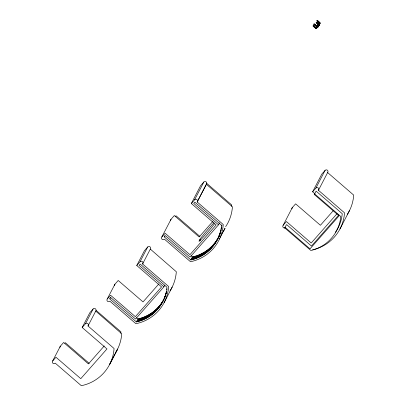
<?xml version="1.0" encoding="UTF-8"?>
<svg xmlns="http://www.w3.org/2000/svg" width="406" height="406" viewBox="0 0 406 406"><rect width="100%" height="100%" fill="white"/><g stroke="black" fill="none" stroke-linecap="round" stroke-linejoin="round"><path stroke-width="0.61" d="M221.422 226.081L221.509 225.203L194.804 202.122L193.713 203.36L218.519 224.802L190.13 257.039L165.328 235.597L164.237 236.835L190.942 259.921C207.578 256.617 219.895 241.54 221.93 225.097M319.04 24.639L319.045 24.583A4.344 4.263 27.4 0 1 315.975 28.115M319.73 23.69A5.994 5.877 27.4 0 0 319.781 23.482L319.847 23.096L316.995 20.843M166.612 289.762L166.922 287.194L140.217 264.113L139.126 265.351L163.933 286.793L135.548 319.03L110.742 297.588L109.65 298.826L136.355 321.912C152.372 318.7 164.511 304.576 167.12 288.778M319.837 23.167L319.781 23.482A4.38 4.293 27.4 0 1 319.598 24.101L319.471 24.396A4.38 4.293 27.4 0 1 319.324 24.68L318.893 25.294M315.472 27.74L313.285 25.715L315.827 27.918L318.822 24.517C311.681 19.574 322.415 24.167 318.131 26.354M319.558 24.198L319.471 24.396A5.994 5.877 27.4 0 1 319.324 24.68M219.154 236.119L219.519 235.353L216.834 240.58M319.334 24.817C319.141 25.563 317.7 27.583 317.472 26.938M52.699 360.959L55.972 357.239L80.779 378.681L106.981 348.927L82.174 327.485L89.833 312.716L93.106 308.996A1.685 1.649 27.4 0 1 95.42 308.814A1.685 1.649 27.4 0 1 95.735 311.092L87.995 325.962L114.071 348.505A42.082 41.255 27.4 0 1 81.322 385.7L55.241 363.157A1.685 1.649 27.4 0 1 52.46 361.32L60.357 346.191L63.63 342.471L88.437 363.913L104.24 345.963M82.174 327.485L85.453 323.765L93.106 308.996M107.285 298.968L110.559 295.248L135.365 316.69L161.568 286.935L136.761 265.494L144.419 250.725L147.693 247.005A1.685 1.649 27.4 0 1 150.007 246.823A1.685 1.649 27.4 0 1 150.316 249.101L142.582 263.971L168.657 286.514A42.082 41.255 27.4 0 1 135.909 323.709L109.828 301.166A1.685 1.649 27.4 0 1 107.047 299.329L114.939 284.2L118.217 280.48L143.024 301.922L158.827 283.972M109.904 298.334L110.417 297.349M136.761 265.494L140.034 261.774L147.693 247.005M161.872 236.977L165.146 233.257L189.952 254.699L216.154 224.944L191.348 203.502L200.534 185.775L203.807 182.055A1.685 1.649 27.4 0 1 206.121 181.878A1.685 1.649 27.4 0 1 206.436 184.157L197.169 201.98L223.244 224.523A42.082 41.255 27.4 0 1 190.495 261.718L164.415 239.175A1.685 1.649 27.4 0 1 161.634 237.332L171.058 219.255L174.331 215.535L199.138 236.977L212.866 221.387M164.237 236.835L164.745 235.85M191.348 203.502L194.621 199.782L203.807 182.055M109.96 363.806L117.613 349.033M109.559 364.593L117.212 349.825M197.169 201.98L206.436 184.157M136.355 321.912L137.918 318.949C148.763 316.568 158.467 309.387 163.78 299.618M137.223 321.709L138.75 318.756M138.05 321.491L139.583 318.537M138.877 321.258L140.41 318.304M139.7 321.009L141.232 318.055M140.512 320.74L142.044 317.786M141.324 320.456L142.851 317.502M142.125 320.151L143.653 317.198M142.917 319.832L144.45 316.878M143.704 319.497L145.236 316.543M144.485 319.141L146.018 316.188M145.257 318.771L146.789 315.817M146.018 318.385L147.551 315.432M146.774 317.984L148.307 315.031M147.52 317.563L149.053 314.609M148.256 317.132L149.784 314.178M163.933 286.793L164.699 285.317M148.982 316.68L150.509 313.726M149.697 316.213L151.225 313.259M150.403 315.736L151.93 312.782M151.093 315.239L152.626 312.285M151.778 314.726L153.311 311.772M152.448 314.203L153.981 311.25M153.108 313.665L154.64 310.712M153.757 313.112L155.285 310.154M154.392 312.544L155.924 309.59M155.016 311.96L156.543 309.007M155.625 311.366L157.152 308.413M156.219 310.763L157.751 307.809M156.802 310.143L158.335 307.19M166.14 292.269L166.648 291.285M157.371 309.509L158.903 306.555M165.947 293.096L166.709 291.62M157.924 308.864L159.456 305.911M165.734 293.924L166.242 292.939M158.467 308.21L160 305.256M165.506 294.741L166.267 293.264M158.995 307.54L160.522 304.586M165.257 295.553L165.765 294.568M159.502 306.86L161.035 303.906M164.988 296.36L165.501 295.375M160 306.175L161.532 303.216M160.482 305.474L162.014 302.516M164.709 297.162L165.475 295.685M160.949 304.759L162.476 301.805M164.41 297.958L165.43 295.989M161.395 304.038L162.928 301.085M163.755 299.526L165.364 296.284M161.832 303.312L164.679 297.837M164.141 302.602L172.2 287.042M213.926 222.803A12.627 0.589 -49.2 0 0 205.436 232.344A12.627 0.589 -49.2 0 0 199.843 239.52L199.077 240.997A12.627 0.589 -49.2 0 0 204.538 235.683A12.627 0.589 -49.2 0 0 214.388 223.955M192.5 256.957L190.942 259.921L192.5 256.957C203.35 254.577 213.048 247.396 218.367 237.627M191.805 259.713L193.337 256.759M192.637 259.5L194.169 256.546M193.464 259.267L194.997 256.313M194.286 259.018L195.814 256.064M195.098 258.749L196.631 255.795M195.91 258.465L197.438 255.511M196.712 258.16L198.24 255.207M197.504 257.84L199.036 254.887M198.29 257.505L199.823 254.552M199.072 257.15L200.605 254.197M199.843 256.78L201.376 253.826M200.605 256.394L202.137 253.44M201.361 255.993L202.893 253.039M202.107 255.572L203.634 252.618M202.843 255.141L204.37 252.187M218.519 224.802L219.539 222.833M203.568 254.689L205.096 251.735M204.279 254.222L205.812 251.268M204.984 253.74L206.517 250.786M205.68 253.248L207.212 250.294M206.365 252.735L207.892 249.781M207.035 252.212L208.567 249.259M207.694 251.669L209.227 248.716M208.344 251.116L209.872 248.162M208.978 250.553L210.506 247.599M209.597 249.969L211.13 247.015M210.212 249.375L211.739 246.422M221.057 228.608L221.569 227.624M210.805 248.771L212.338 245.818M220.9 229.446L221.412 228.461M211.389 248.152L212.922 245.194M211.957 247.518L213.49 244.564M220.529 231.105L221.042 230.121M212.511 246.873L214.043 243.92M220.321 231.933L221.082 230.456M213.054 246.219L214.586 243.265M220.088 232.75L220.6 231.765M213.576 245.549L215.109 242.595M219.844 233.562L220.605 232.085M214.089 244.869L215.622 241.915M219.575 234.369L220.341 232.892M214.586 244.179L216.119 241.225M219.296 235.17L220.316 233.201M215.068 243.478L216.601 240.525M218.991 235.967L219.758 234.49M215.535 242.768L217.063 239.814M218.677 236.754L219.95 234.292M215.982 242.047L217.946 238.363M218.342 237.535L219.874 234.582M285.174 227.873A1.685 1.649 27.4 0 1 283.144 225.284L292.33 207.562L295.609 203.842L320.41 225.284L333.306 210.643M284.763 227.908L285.2 227.411L310.006 248.853L339.046 215.875L314.239 194.433L314.675 193.936L340.801 216.52L340.741 217.134A39.895 39.108 27.4 0 1 311.493 250.35L310.889 250.492L284.763 227.908L286.215 225.102L286.651 224.604L311.458 246.046L338.837 214.952M315.005 193.87L312.62 191.81L321.806 174.088L325.409 170.084A1.685 1.649 27.4 0 1 327.627 172.565L353.702 195.108A42.082 41.255 27.4 0 1 347.414 214.256M312.62 191.81L315.893 188.09L325.084 170.368M314.239 194.433L316.132 191.13L342.258 213.713L342.192 214.327A39.895 39.108 27.4 0 1 335.447 232.202M314.381 249.406A42.082 41.255 27.4 0 0 343.633 218.966L343.816 218.103A42.082 41.255 27.4 0 0 344.359 214.596L344.516 212.83L318.441 190.287L327.627 172.565M340 228.918L349.591 210.404M223.341 231.506L225.036 228.268L220.179 237.454M60.357 346.191L60.118 346.546A1.685 1.649 27.4 0 0 59.956 347.358M114.939 284.2L114.7 284.555A1.685 1.649 27.4 0 0 114.568 285.601M171.058 219.255L170.819 219.61A1.685 1.649 27.4 0 0 170.687 220.656M219.646 238.286L219.108 239.083M222.189 233.227L222.483 232.816M95.735 311.092L121.729 333.737A42.082 41.255 27.4 0 1 115.436 352.885M150.316 249.101L176.316 271.746A42.082 41.255 27.4 0 1 170.023 290.894M87.995 325.962L88.077 325.861A1.685 1.649 27.4 0 0 87.762 323.582A1.685 1.649 27.4 0 0 85.453 323.765M142.582 263.971L142.663 263.87A1.685 1.649 27.4 0 0 142.349 261.591A1.685 1.649 27.4 0 0 140.034 261.774M313.975 24.02L314.193 23.771L316.736 25.969L318.36 24.127M317.03 20.549L317.248 20.3L320.095 22.756A4.466 4.375 27.4 0 1 318.492 25.654M314.092 24.015L316.746 26.085M316.873 20.853L317.091 20.604L319.933 23.061A4.466 4.375 27.4 0 1 318.071 26.157M318.608 23.974L316.578 26.273L314.036 24.076L313.818 24.324L316.188 26.37M318.065 24.72L316.589 26.395L313.934 24.314L316.68 26.689M175.585 216.266L176.021 215.769L199.874 236.383M64.884 343.202L65.32 342.705L89.173 363.324M283.144 225.284L286.418 221.564L311.224 243.006L337.01 213.723M318.827 25.375L318.527 25.685M315.893 188.09L316.223 187.805A1.685 1.649 27.4 0 1 318.441 190.287M137.888 318.959L136.457 317.72M318.847 22.005L317.259 20.417L319.994 22.863A4.38 4.293 27.4 0 1 318.913 25.152M318.69 22.31L319.537 23.046M318.746 24.67L319.202 25.065M206.39 183.06L231.623 204.878L231.562 205.492A39.895 39.108 27.4 0 1 231.461 206.324M206.355 184.258L232.43 206.796A42.082 41.255 27.4 0 1 225.655 226.69M199.843 239.52L200.757 240.311M191.038 255.729L192.469 256.968M96.161 310.412L120.922 331.814L120.861 332.428A39.895 39.108 27.4 0 1 120.76 333.265M291.944 208.887A1.685 1.649 27.4 0 1 292.33 207.562M313.513 249.629A42.082 41.255 27.4 0 1 312.64 249.837M194.621 199.782A1.685 1.649 27.4 0 1 196.935 199.6A1.685 1.649 27.4 0 1 197.25 201.878M319.212 24.862A4.38 4.293 27.4 0 1 318.111 26.025M319.7 23.797A5.994 5.877 27.4 0 1 319.598 24.101M318.319 25.786A4.466 4.375 27.4 0 1 318.137 25.913M318.685 25.38A4.38 4.293 27.4 0 1 318.522 25.522M318.893 24.883L318.888 24.933A4.344 4.263 27.4 0 1 315.822 28.41L313.067 26.085L315.675 28.212L318.664 24.812L316.188 22.543L318.893 24.883M313.27 25.553L313.051 25.801L315.893 28.258A4.466 4.375 27.4 0 0 319.167 24.548L316.325 22.081L316.107 22.33L318.654 24.527L315.812 27.75L313.27 25.553"/></g></svg>
